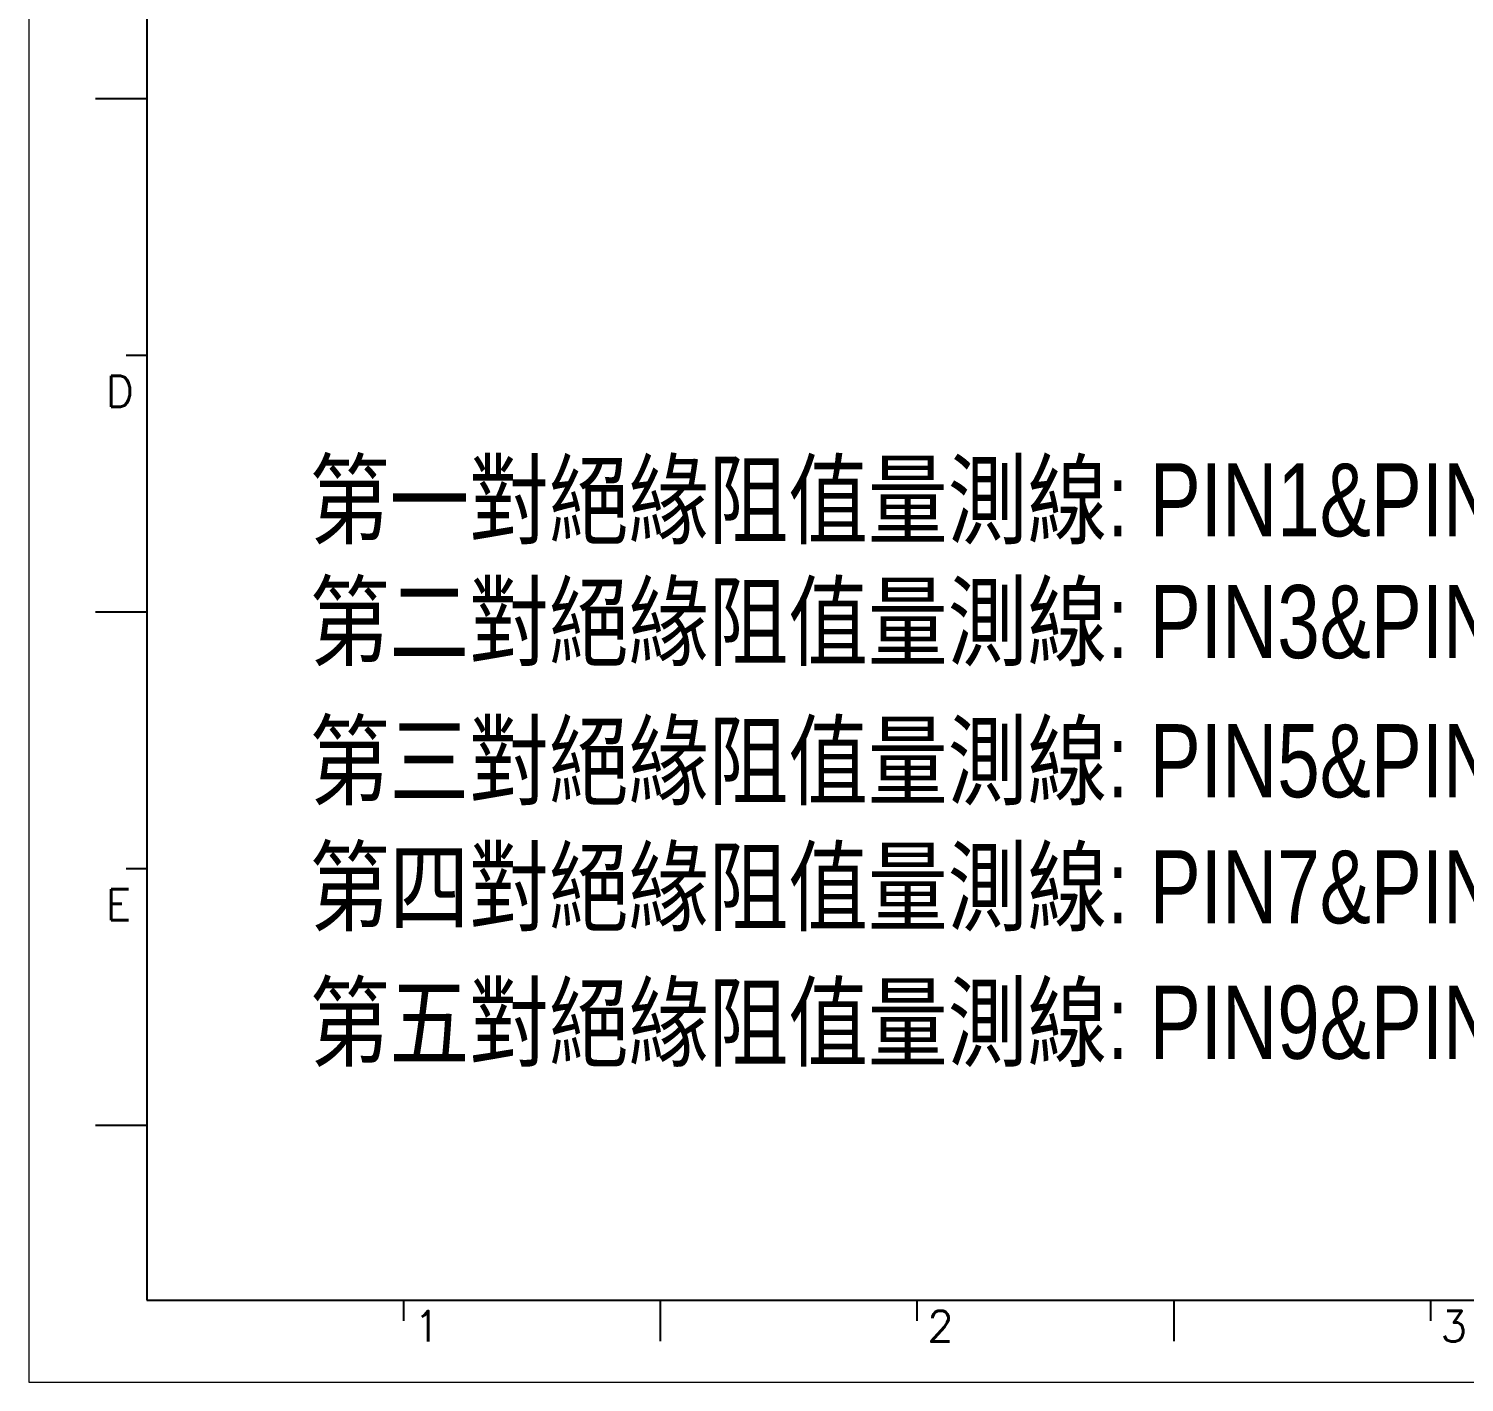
# Model space of a CAD drawing. Header units: millimetres. Extents: x 3193 to 3447, y -44 to 135.
# Drawn here: x 3193.5 to 3279.8, y -44.1 to 37.3 of the extents above; entities that cross this region are included whole.
import ezdxf

# ---------------------------------------------------------------- set-up
doc = ezdxf.new("R2010")
doc.units = ezdxf.units.MM
doc.header["$LTSCALE"] = 23.1
doc.linetypes.add('PHANTOM', pattern=[29.5, 9.5, -1.5, 3, -1.5, 3, -1.5, 9.5])
doc.layers.get('0').update_dxf_attribs({"linetype": 'CONTINUOUS'})
doc.layers.add('0PAPERF', color=2, linetype='PHANTOM', lineweight=0, plot=False)
doc.layers.add('備註', color=1, linetype='CONTINUOUS')
doc.styles.add('SIMPLEX', font='simplex.shx')
doc.styles.get("Standard").update_dxf_attribs({"font": 'simplex.shx', "width": 0.8})

msp = doc.modelspace()

# ---------------------------------------------------------------- linework, layer by layer
for p, q in [((3200.569, 125.702), (3200.569, -39.17)), ((3200.569, 33.077), (3197.482, 33.077)), ((3200.569, 17.64), (3199.334, 17.64)), ((3200.569, 2.202), (3197.482, 2.202)), ((3200.569, -13.235), (3199.334, -13.235)), ((3200.569, -28.673), (3197.482, -28.673)), ((3200.569, -39.17), (3438.923, -39.17)), ((3216.007, -39.17), (3216.007, -40.405)), ((3231.444, -39.17), (3231.444, -41.64)), ((3246.881, -39.17), (3246.881, -40.405)), ((3262.319, -39.17), (3262.319, -41.64)), ((3277.756, -39.17), (3277.756, -40.405))]:
    msp.add_line(p, q)
at = {"layer": '0PAPERF'}
for p, q in [((3193.467, 134.968), (3193.467, -44.11)), ((3193.467, -44.11), (3446.705, -44.11))]:
    msp.add_line(p, q, dxfattribs=at)

# ---------------------------------------------------------------- texts
at = {"style": 'SIMPLEX'}
for s, height, p in [('D', 1.877, (3198.099, 14.552)), ('E', 1.877, (3198.099, -16.323)), ('1', 1.852, (3216.624, -41.665)), ('2', 1.852, (3247.499, -41.665)), ('3', 1.852, (3278.374, -41.665))]:
    msp.add_text(s, height=height, dxfattribs=at).set_placement(p)
at = {"layer": '備註', "color": 1, "lineweight": 0, "insert": (3210.365, -4.529), "char_height": 4.39499, "attachment_point": 1, "bg_fill": 2}
msp.add_mtext('{\\fPMingLiU|b0|i0|c136|p2;\\C256;第三對絕緣阻值量測線: PIN5&PIN6', dxfattribs=at)

# ---------------------------------------------------------------- next in the draw order: texts
at = {"layer": '備註', "color": 1, "lineweight": 0, "char_height": 4.39499, "attachment_point": 1, "bg_fill": 2}
for s, insert in [('{\\fPMingLiU|b0|i0|c136|p2;\\C256;第一對絕緣阻值量測線: PIN1&PIN2\\P\\fPMingLiU|b0|i0|c136|p2;第二對絕緣阻值量測線: PIN3&PIN4}', (3210.365, 11.163)), ('{\\fPMingLiU|b0|i0|c136|p2;\\C256;第四對絕緣阻值量測線: PIN7&PIN8}', (3210.365, -12.11))]:
    msp.add_mtext(s, dxfattribs=dict(at, insert=insert))

# ---------------------------------------------------------------- next in the draw order: texts
at = {"layer": '備註', "color": 1, "lineweight": 0, "insert": (3210.365, -20.262), "char_height": 4.39499, "attachment_point": 1, "bg_fill": 2}
msp.add_mtext('{\\fPMingLiU|b0|i0|c136|p2;\\C256;第五對絕緣阻值量測線: PIN9&PIN10}', dxfattribs=at)

doc.saveas('drawing.dxf')
